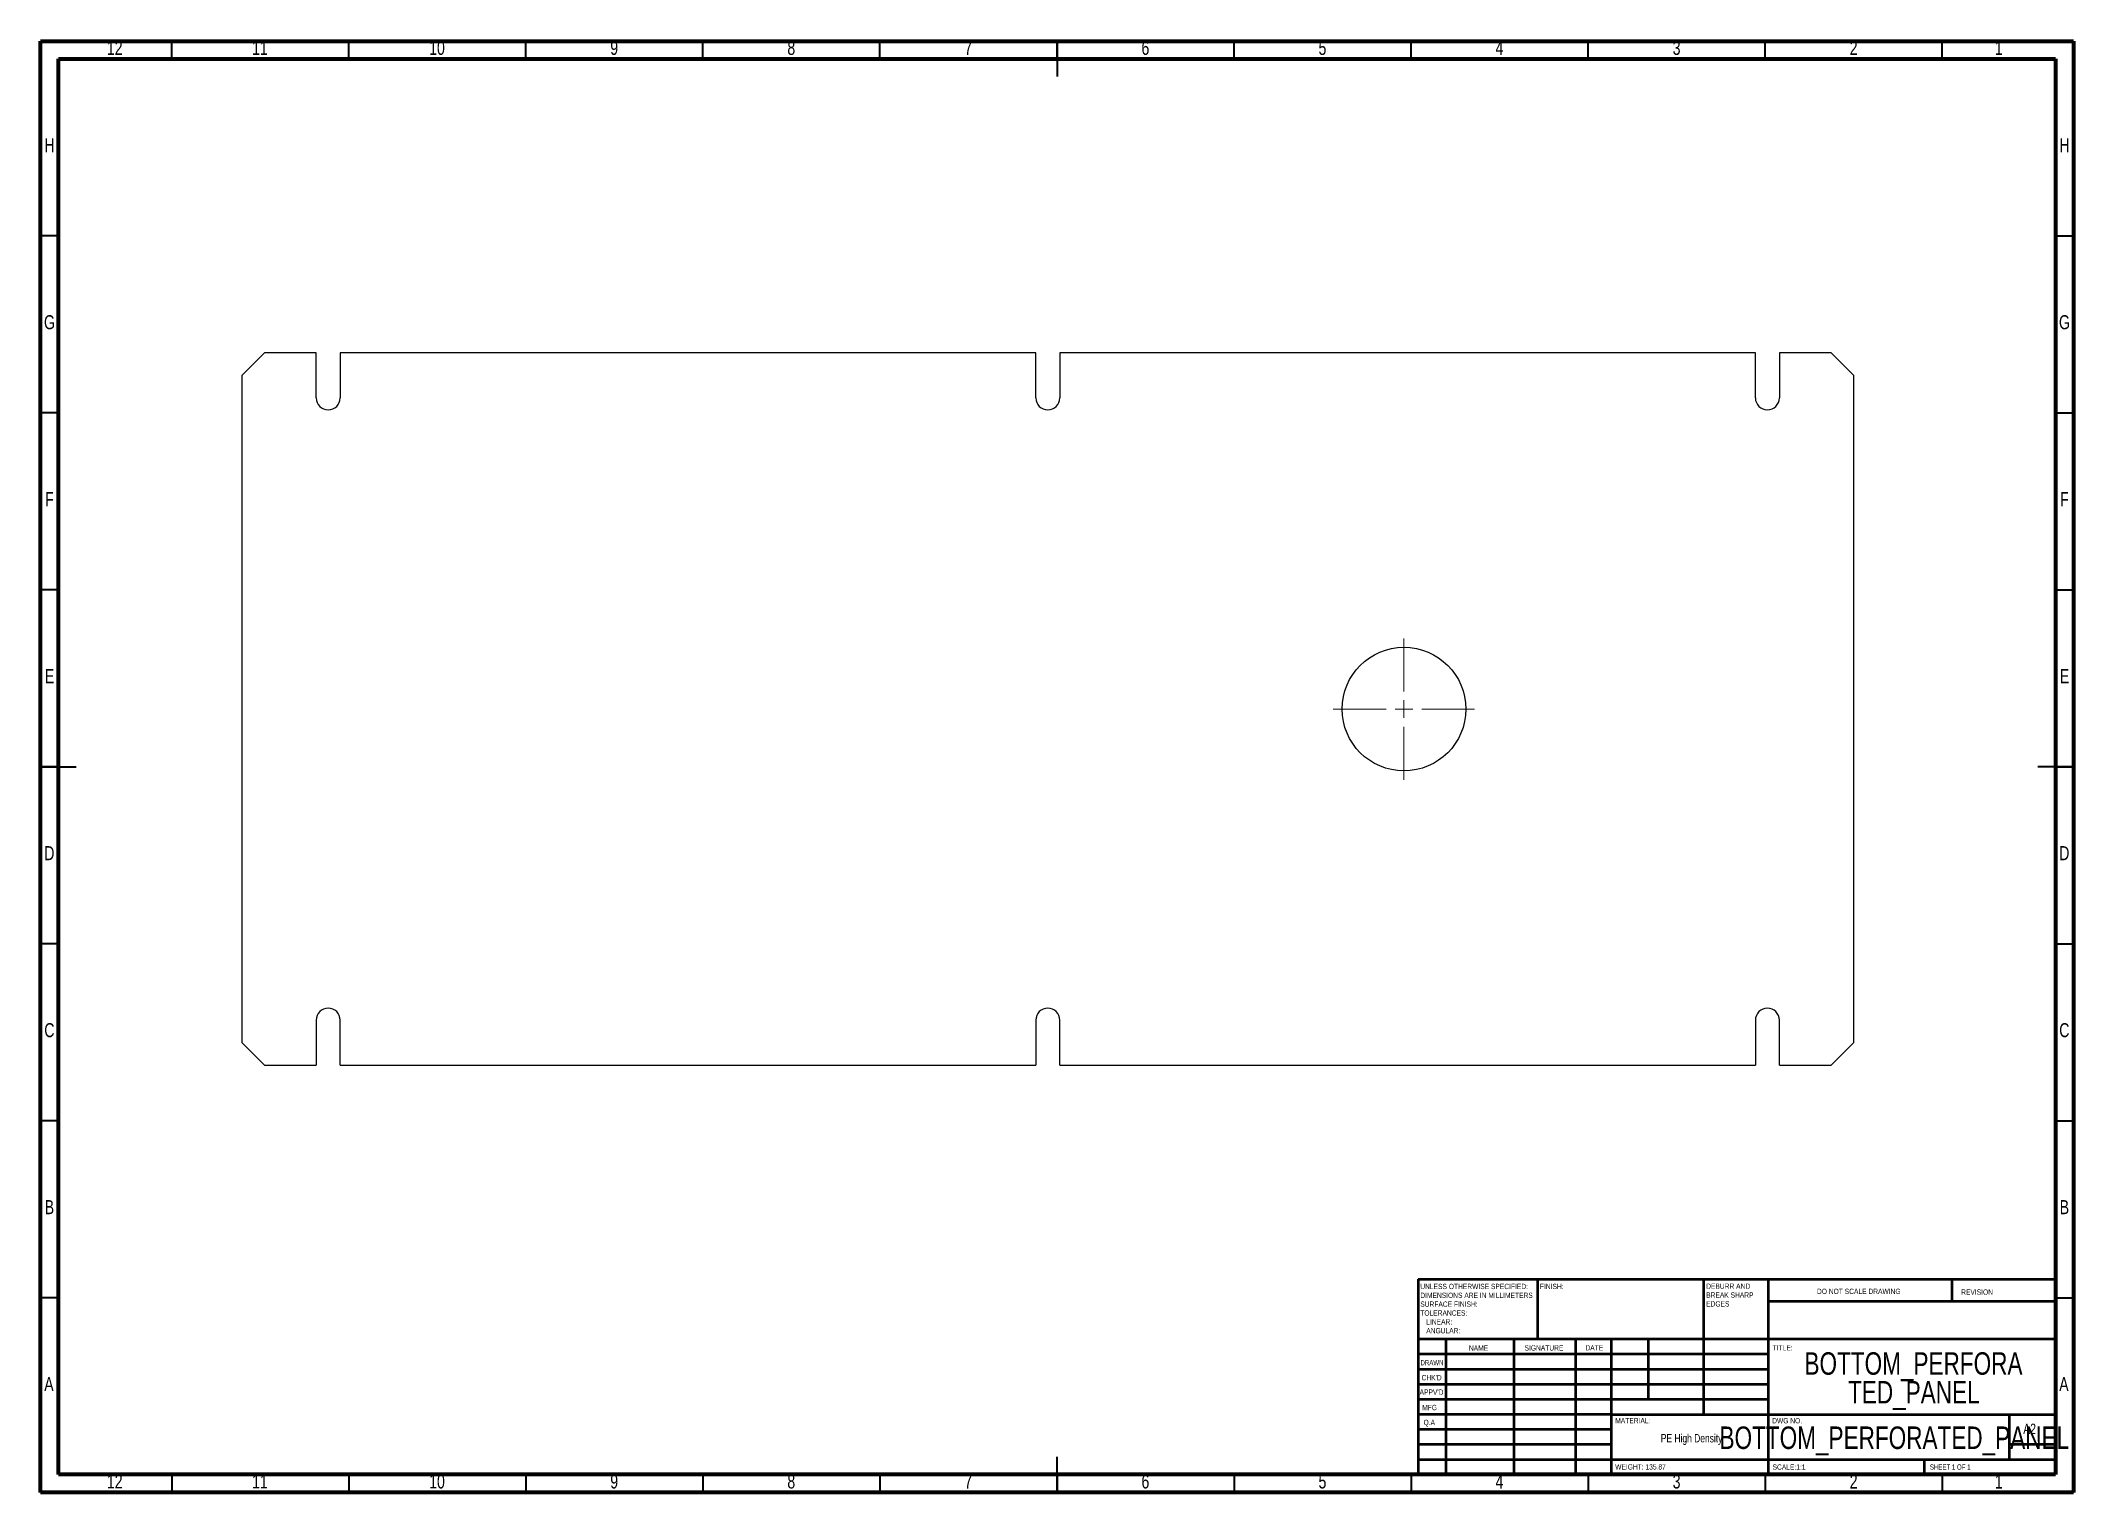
# Model space of a CAD drawing. Header units: millimetres. Extents: x 15 to 589, y 5 to 415.
import ezdxf

# ---------------------------------------------------------------- set-up
doc = ezdxf.new("R2010")
doc.units = ezdxf.units.MM
doc.styles.add('SLDTEXTSTYLE0', font='TXT', dxfattribs={"width": 0.686449})
doc.styles.add('SLDTEXTSTYLE1', font='TXT', dxfattribs={"width": 0.75})
doc.styles.add('SLDTEXTSTYLE2', font='TXT', dxfattribs={"width": 0.6875})

# ---------------------------------------------------------------- blocks, each defined once
blk = doc.blocks.new('SW_NOTE_0')
at = {"color": 0, "linetype": 'Continuous', "lineweight": 0, "char_height": 1.5, "attachment_point": 1, "style": 'SLDTEXTSTYLE1'}
for s, insert in [('UNLESS OTHERWISE SPECIFIED:', (0, 1.93)), ('TOLERANCES:', (0, -5.57)), ('SURFACE FINISH:', (0, -3.07)), ('DIMENSIONS ARE IN MILLIMETERS', (0, -0.57)), ('ANGULAR:', (1.69, -10.57)), ('LINEAR:', (1.69, -8.07))]:
    blk.add_mtext(s, dxfattribs=dict(at, insert=insert))
blk = doc.blocks.new('SW_NOTE_0_1')
at = {"color": 0, "linetype": 'Continuous', "lineweight": 0, "char_height": 1.5, "attachment_point": 1, "style": 'SLDTEXTSTYLE1'}
for s, insert in [('DEBURR AND', (0, 1.93)), ('BREAK SHARP', (0, -0.57)), ('EDGES', (0, -3.07))]:
    blk.add_mtext(s, dxfattribs=dict(at, insert=insert))
blk = doc.blocks.new('SW_NOTE_0_2')
at = {"color": 0, "linetype": 'Continuous', "lineweight": 0, "char_height": 6.35, "attachment_point": 2, "style": 'SLDTEXTSTYLE1'}
for s, insert in [('BOTTOM_PERFORA', (37.31, 8.19)), ('TED_PANEL', (37.41, 0.07))]:
    blk.add_mtext(s, dxfattribs=dict(at, insert=insert))
blk = doc.blocks.new('SW_CENTERMARKSYMBOL_0')
at = {"color": 0, "linetype": 'Continuous', "lineweight": 18}
for p, q in [((0, 5), (0, 19.9625)), ((-5, 0), (-19.9625, 0)), ((0, 0), (-2.5, 0)), ((0, 0), (0, 2.5)), ((0, 0), (0, -2.5)), ((0, 0), (2.5, 0)), ((5, 0), (19.9625, 0)), ((0, -5), (0, -19.9625))]:
    blk.add_line(p, q, dxfattribs=at)

msp = doc.modelspace()

# ---------------------------------------------------------------- linework, layer by layer
at = {"color": 7, "linetype": 'Continuous', "lineweight": 70}
for p, q in [((15, 5), (15, 415)), ((15, 415), (589, 415)), ((589, 415), (589, 5)), ((20, 10), (20, 410)), ((20, 410), (584, 410)), ((584, 410), (584, 10)), ((584, 10), (20, 10)), ((589, 5), (15, 5))]:
    msp.add_line(p, q, dxfattribs=at)
at = {"color": 7, "linetype": 'Continuous', "lineweight": 35}
for p, q in [((52, 410), (52, 415)), ((102, 410), (102, 415)), ((152, 410), (152, 415)), ((202, 410), (202, 415)), ((252, 410), (252, 415)), ((302, 410), (302, 415)), ((302, 415), (302, 405)), ((352, 410), (352, 415)), ((402, 410), (402, 415)), ((452, 410), (452, 415)), ((502, 410), (502, 415)), ((552, 410), (552, 415)), ((20, 360), (15, 360)), ((584, 360), (589, 360)), ((20, 310), (15, 310)), ((584, 310), (589, 310)), ((20, 260), (15, 260)), ((584, 260), (589, 260)), ((20, 210), (15, 210)), ((15, 210), (25, 210)), ((589, 210), (579, 210)), ((584, 210), (589, 210)), ((20, 160), (15, 160)), ((584, 160), (589, 160)), ((20, 110), (15, 110)), ((584, 110), (589, 110)), ((20, 60), (15, 60)), ((584, 60), (589, 60)), ((302, 5), (302, 15)), ((52, 10), (52, 5)), ((102, 10), (102, 5)), ((152, 10), (152, 5)), ((202, 10), (202, 5)), ((252, 10), (252, 5)), ((302, 10), (302, 5)), ((352, 10), (352, 5)), ((402, 10), (402, 5)), ((452, 10), (452, 5)), ((502, 10), (502, 5)), ((552, 10), (552, 5))]:
    msp.add_line(p, q, dxfattribs=at)
at = {"color": 7, "linetype": 'Continuous', "lineweight": 25}
for p, q in [((78.17, 326.88), (71.82, 320.53)), ((92.82, 326.88), (78.17, 326.88)), ((92.82, 314.18), (92.82, 326.88)), ((99.58, 326.88), (99.58, 314.18)), ((296.02, 326.88), (99.58, 326.88)), ((296.02, 314.18), (296.02, 326.88)), ((302.78, 326.88), (302.78, 314.18)), ((499.22, 326.88), (302.78, 326.88)), ((499.22, 314.18), (499.22, 326.88)), ((505.98, 326.88), (505.98, 314.18)), ((520.63, 326.88), (505.98, 326.88)), ((526.98, 320.53), (520.63, 326.88)), ((71.82, 320.53), (71.82, 132.06)), ((526.98, 132.06), (526.98, 320.53)), ((92.82, 138.41), (92.82, 125.71)), ((99.58, 125.71), (99.58, 138.41)), ((296.02, 138.41), (296.02, 125.71)), ((302.78, 125.71), (302.78, 138.41)), ((499.22, 138.41), (499.22, 125.71)), ((505.98, 125.71), (505.98, 138.41)), ((71.82, 132.06), (78.17, 125.71)), ((520.63, 125.71), (526.98, 132.06)), ((78.17, 125.71), (92.82, 125.71)), ((99.58, 125.71), (296.02, 125.71)), ((302.78, 125.71), (499.22, 125.71)), ((505.98, 125.71), (520.63, 125.71))]:
    msp.add_line(p, q, dxfattribs=at)
at = {"color": 7, "linetype": 'Continuous', "lineweight": 50}
for p, q in [((404, 65.25), (584, 65.25)), ((404, 65.25), (404, 10)), ((437.8, 48.25), (437.8, 65.25)), ((484.6, 65.25), (484.6, 27)), ((502.8, 65.25), (502.8, 10)), ((554.8, 58.88), (554.8, 65.25)), ((584, 58.88), (502.8, 58.88)), ((584, 48.25), (404, 48.25)), ((411.8, 48.25), (411.8, 10)), ((430.99, 48.25), (430.99, 10)), ((448.4, 48.25), (448.4, 10)), ((458.6, 10), (458.6, 48.25)), ((469, 31.25), (469, 48.25)), ((502.8, 44), (404, 44)), ((502.8, 39.75), (404, 39.75)), ((502.8, 35.5), (404, 35.5)), ((502.8, 31.25), (404, 31.25)), ((458.6, 27), (404, 27)), ((458.6, 27), (584, 27)), ((571, 14.25), (571, 27)), ((458.6, 22.75), (404, 22.75)), ((458.6, 18.5), (404, 18.5)), ((584, 18.5), (571, 18.5)), ((404, 14.25), (584, 14.25)), ((547, 10), (547, 14.25))]:
    msp.add_line(p, q, dxfattribs=at)
at = {"color": 7, "linetype": 'Continuous', "lineweight": 25}
msp.add_circle((399.98, 226.29), 17.46, dxfattribs=at)
for centre, start, end in [((96.2, 314.18), 180, 360), ((299.4, 314.18), 180, 360), ((502.6, 314.18), 180, 360), ((96.2, 138.41), 0, 180), ((299.4, 138.41), 0, 180), ((502.6, 138.41), 0, 180)]:
    msp.add_arc(centre, 3.38, start, end, dxfattribs=at)

# ---------------------------------------------------------------- block references
at = {"color": 7, "linetype": 'Continuous', "lineweight": 0}
for name, p in [('SW_CENTERMARKSYMBOL_0', (399.98, 226.29)), ('SW_NOTE_0', (404.59, 61.99)), ('SW_NOTE_0_1', (485.31, 62.07)), ('SW_NOTE_0_2', (506.55, 36.39))]:
    msp.add_blockref(name, p, dxfattribs=at)

# ---------------------------------------------------------------- texts
for s, insert, char_height, attachment_point, style in [('12', (35.92, 415.06), 3.969, 2, 'SLDTEXTSTYLE1'), ('11', (76.92, 415.06), 3.969, 2, 'SLDTEXTSTYLE1'), ('10', (126.92, 415.06), 3.969, 2, 'SLDTEXTSTYLE1'), ('9', (176.96, 415.06), 3.97, 2, 'SLDTEXTSTYLE1'), ('8', (226.96, 415.06), 3.97, 2, 'SLDTEXTSTYLE1'), ('7', (276.96, 415.06), 3.97, 2, 'SLDTEXTSTYLE1'), ('6', (326.96, 415.06), 3.97, 2, 'SLDTEXTSTYLE1'), ('5', (376.96, 415.06), 3.97, 2, 'SLDTEXTSTYLE1'), ('4', (426.96, 415.06), 3.97, 2, 'SLDTEXTSTYLE1'), ('3', (476.96, 415.06), 3.97, 2, 'SLDTEXTSTYLE1'), ('2', (526.96, 415.06), 3.97, 2, 'SLDTEXTSTYLE1'), ('1', (567.96, 415.06), 3.97, 2, 'SLDTEXTSTYLE1'), ('H', (17.49, 387.56), 3.97, 2, 'SLDTEXTSTYLE1'), ('H', (586.49, 387.56), 3.97, 2, 'SLDTEXTSTYLE1'), ('G', (17.49, 337.56), 3.97, 2, 'SLDTEXTSTYLE1'), ('G', (586.49, 337.56), 3.97, 2, 'SLDTEXTSTYLE1'), ('F', (17.46, 287.56), 3.97, 2, 'SLDTEXTSTYLE1'), ('F', (586.46, 287.56), 3.97, 2, 'SLDTEXTSTYLE1'), ('E', (17.51, 237.56), 3.97, 2, 'SLDTEXTSTYLE1'), ('E', (586.51, 237.56), 3.97, 2, 'SLDTEXTSTYLE1'), ('D', (17.45, 187.56), 3.97, 2, 'SLDTEXTSTYLE1'), ('D', (586.45, 187.56), 3.97, 2, 'SLDTEXTSTYLE1'), ('C', (17.46, 137.56), 3.97, 2, 'SLDTEXTSTYLE1'), ('C', (586.46, 137.56), 3.97, 2, 'SLDTEXTSTYLE1'), ('B', (17.47, 87.56), 3.97, 2, 'SLDTEXTSTYLE1'), ('B', (586.47, 87.56), 3.97, 2, 'SLDTEXTSTYLE1'), ('FINISH:', (438.37, 63.92), 1.5, 1, 'SLDTEXTSTYLE1'), ('DO NOT SCALE DRAWING', (516.61, 62.53), 1.5, 1, 'SLDTEXTSTYLE1'), ('REVISION', (557.33, 62.33), 1.5, 1, 'SLDTEXTSTYLE1'), ('NAME', (418.32, 46.5), 1.5, 1, 'SLDTEXTSTYLE1'), ('SIGNATURE', (434.03, 46.56), 1.5, 1, 'SLDTEXTSTYLE1'), ('DATE', (451.21, 46.58), 1.5, 1, 'SLDTEXTSTYLE1'), ('TITLE:', (504.09, 46.58), 1.5, 1, 'SLDTEXTSTYLE1'), ('DRAWN', (404.64, 42.38), 1.5, 1, 'SLDTEXTSTYLE0'), ('A', (17.34, 37.56), 3.97, 2, 'SLDTEXTSTYLE1'), ("CHK'D", (404.94, 38.16), 1.5, 1, 'SLDTEXTSTYLE1'), ('A', (586.34, 37.56), 3.97, 2, 'SLDTEXTSTYLE1'), ("APPV'D", (404.4, 34.07), 1.5, 1, 'SLDTEXTSTYLE1'), ('MFG', (405.12, 29.72), 1.5, 1, 'SLDTEXTSTYLE1'), ('Q.A', (405.51, 25.5), 1.5, 1, 'SLDTEXTSTYLE1'), ('MATERIAL:', (459.65, 25.99), 1.5, 1, 'SLDTEXTSTYLE1'), ('BOTTOM_PERFORATED_PANEL', (538.45, 23.61), 6.35, 2, 'SLDTEXTSTYLE1'), ('DWG NO.', (503.95, 25.99), 1.5, 1, 'SLDTEXTSTYLE1'), ('A2', (574.87, 24.41), 2.91, 1, 'SLDTEXTSTYLE1'), ('PE High Density', (481.2, 21.49), 2.3813, 2, 'SLDTEXTSTYLE1'), ('WEIGHT: 135.87', (459.62, 12.95), 1.4986, 1, 'SLDTEXTSTYLE1'), ('SCALE:1:1', (504.07, 12.9), 1.5, 1, 'SLDTEXTSTYLE1'), ('SHEET 1 OF 1', (548.48, 12.9), 1.5, 1, 'SLDTEXTSTYLE2'), ('12', (35.92, 10.06), 3.969, 2, 'SLDTEXTSTYLE1'), ('11', (76.92, 10.06), 3.969, 2, 'SLDTEXTSTYLE1'), ('10', (126.92, 10.06), 3.969, 2, 'SLDTEXTSTYLE1'), ('9', (176.96, 10.06), 3.97, 2, 'SLDTEXTSTYLE1'), ('8', (226.96, 10.06), 3.97, 2, 'SLDTEXTSTYLE1'), ('7', (276.96, 10.06), 3.97, 2, 'SLDTEXTSTYLE1'), ('6', (326.96, 10.06), 3.97, 2, 'SLDTEXTSTYLE1'), ('5', (376.96, 10.06), 3.97, 2, 'SLDTEXTSTYLE1'), ('4', (426.96, 10.06), 3.97, 2, 'SLDTEXTSTYLE1'), ('3', (476.96, 10.06), 3.97, 2, 'SLDTEXTSTYLE1'), ('2', (526.96, 10.06), 3.97, 2, 'SLDTEXTSTYLE1'), ('1', (567.96, 10.06), 3.97, 2, 'SLDTEXTSTYLE1')]:
    msp.add_mtext(s, dxfattribs=dict(at, insert=insert, char_height=char_height, attachment_point=attachment_point, style=style))

doc.saveas('drawing.dxf')
